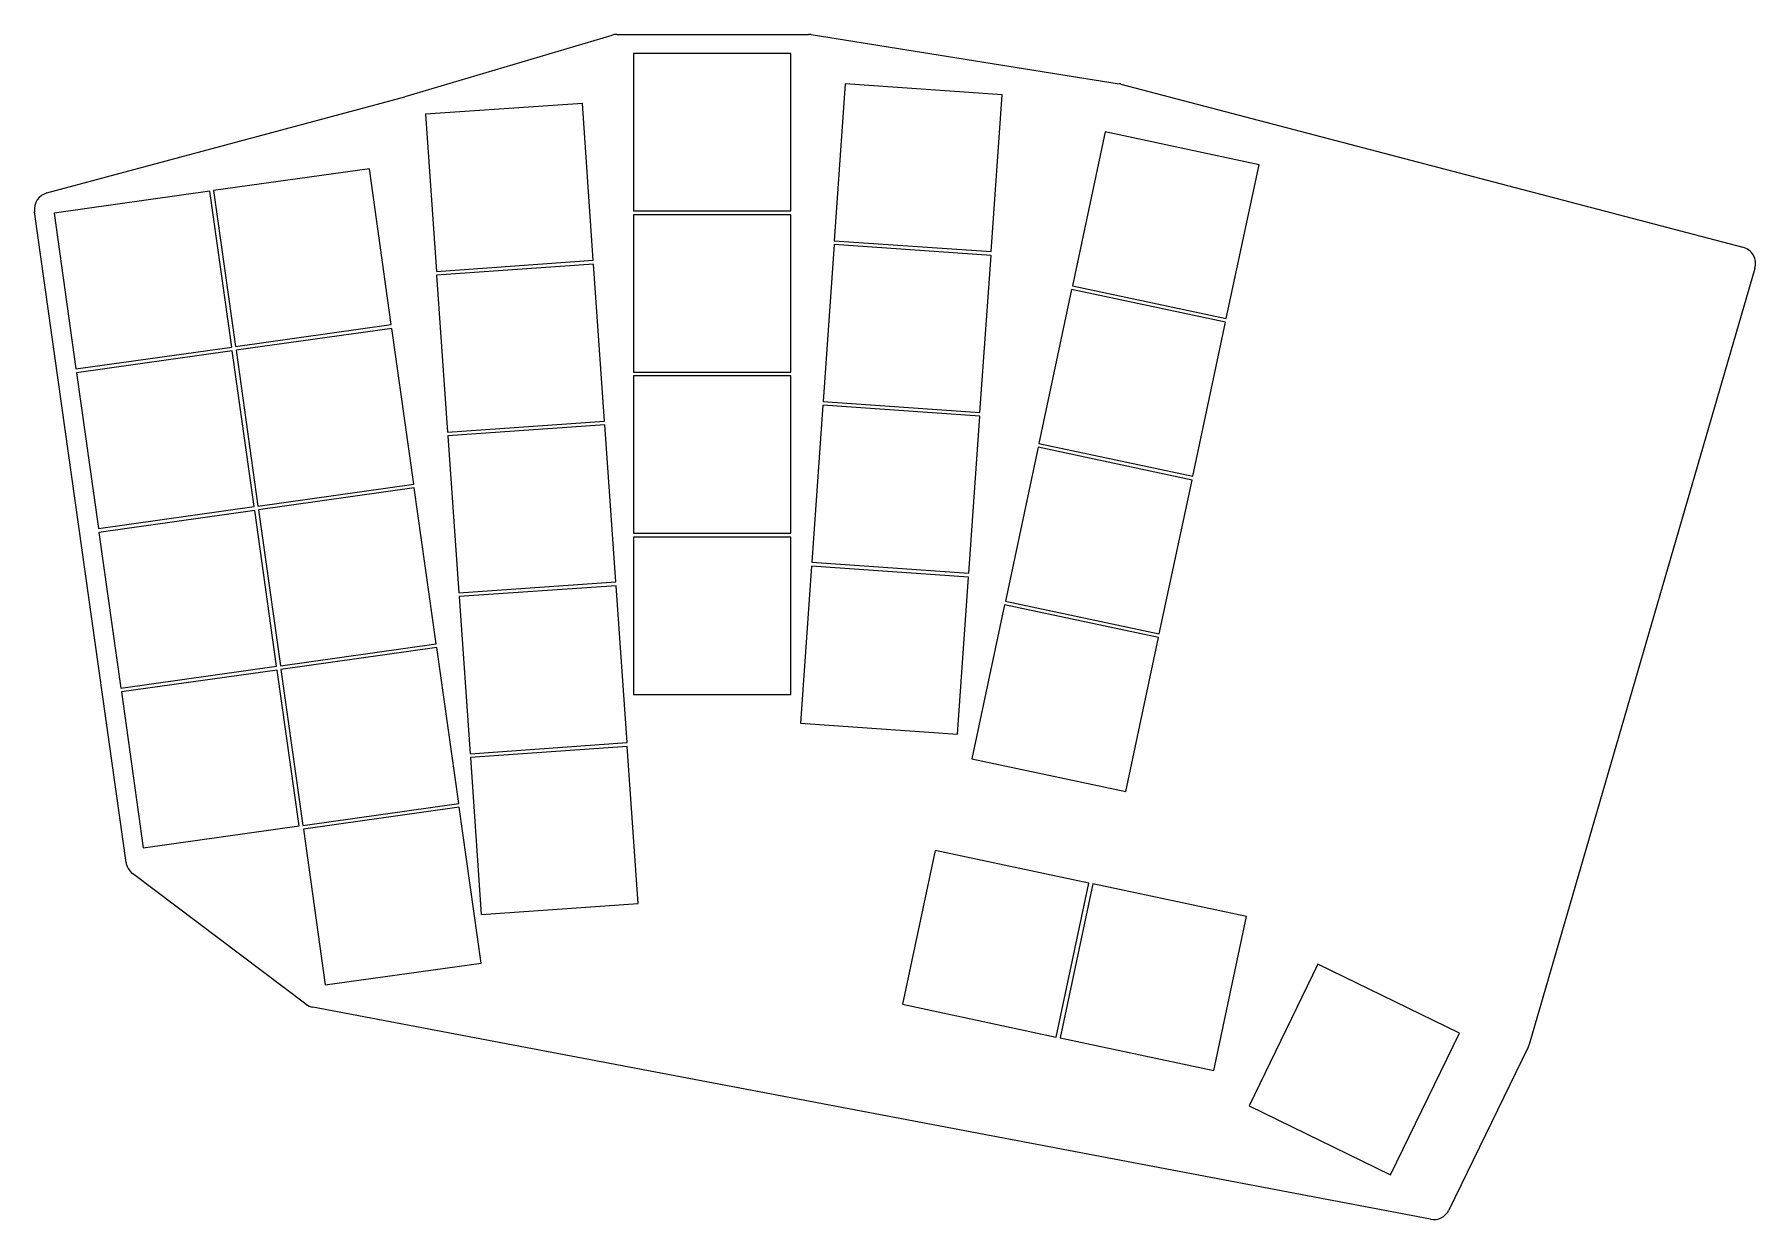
# Model space of a CAD drawing. Header units: millimetres. Extents: x -23 to 180, y -35 to 104.
import ezdxf

# ---------------------------------------------------------------- set-up
doc = ezdxf.new("R2010")
doc.units = ezdxf.units.MM

msp = doc.modelspace()

# ---------------------------------------------------------------- linework, layer by layer
for p, q in [((20.35, 96.89), (44.73, 104.13)), ((45.3, 104.22), (67.9, 104.22)), ((68.21, 104.19), (104.53, 98.41)), ((65.81, 101.97), (47.26, 101.97)), ((47.26, 101.97), (47.26, 83.42)), ((65.81, 83.42), (65.81, 101.97)), ((72.23, 98.41), (70.93, 79.9)), ((90.73, 97.11), (72.23, 98.41)), ((104.73, 98.37), (178.06, 79.13)), ((-21.89, 85.53), (20.3, 96.88)), ((41.23, 96.09), (22.73, 94.8)), ((42.52, 77.59), (41.23, 96.09)), ((89.44, 78.61), (90.73, 97.11)), ((22.73, 94.8), (24.02, 76.29)), ((102.86, 92.72), (99.01, 74.57)), ((121.01, 88.86), (102.86, 92.72)), ((16.13, 88.38), (-2.24, 85.8)), ((18.71, 70.01), (16.13, 88.38)), ((117.15, 70.72), (121.01, 88.86)), ((-2.68, 85.74), (-21.05, 83.15)), ((-0.1, 67.37), (-2.68, 85.74)), ((-2.24, 85.8), (0.34, 67.43)), ((-12.57, 6.62), (-23.35, 83.32)), ((47.26, 83.42), (65.81, 83.42)), ((-21.05, 83.15), (-18.47, 64.78)), ((65.81, 82.97), (47.26, 82.97)), ((47.26, 82.97), (47.26, 64.42)), ((65.81, 64.42), (65.81, 82.97)), ((70.9, 79.45), (69.61, 60.95)), ((89.41, 78.16), (70.9, 79.45)), ((70.93, 79.9), (89.44, 78.61)), ((24.02, 76.29), (42.52, 77.59)), ((42.56, 77.14), (24.05, 75.85)), ((43.85, 58.64), (42.56, 77.14)), ((88.11, 59.65), (89.41, 78.16)), ((24.05, 75.85), (25.35, 57.34)), ((179.47, 76.64), (152.87, -14.86)), ((98.91, 74.13), (95.06, 55.99)), ((117.06, 70.28), (98.91, 74.13)), ((99.01, 74.57), (117.15, 70.72)), ((0.34, 67.43), (18.71, 70.01)), ((18.78, 69.57), (0.41, 66.98)), ((21.36, 51.2), (18.78, 69.57)), ((113.2, 52.13), (117.06, 70.28)), ((-18.47, 64.78), (-0.1, 67.37)), ((0.41, 66.98), (2.99, 48.61)), ((-0.04, 66.92), (-18.41, 64.34)), ((2.54, 48.55), (-0.04, 66.92)), ((-18.41, 64.34), (-15.83, 45.97)), ((47.26, 64.42), (65.81, 64.42)), ((65.81, 63.97), (47.26, 63.97)), ((47.26, 63.97), (47.26, 45.42)), ((65.81, 45.42), (65.81, 63.97)), ((69.61, 60.95), (88.11, 59.65)), ((69.58, 60.5), (68.28, 41.99)), ((88.08, 59.21), (69.58, 60.5)), ((86.79, 40.7), (88.08, 59.21)), ((25.35, 57.34), (43.85, 58.64)), ((43.88, 58.19), (25.38, 56.89)), ((25.38, 56.89), (26.67, 38.39)), ((45.18, 39.68), (43.88, 58.19)), ((94.96, 55.55), (91.11, 37.4)), ((113.11, 51.69), (94.96, 55.55)), ((95.06, 55.99), (113.2, 52.13)), ((2.99, 48.61), (21.36, 51.2)), ((21.42, 50.75), (3.05, 48.17)), ((24, 32.38), (21.42, 50.75)), ((109.25, 33.55), (113.11, 51.69)), ((-15.83, 45.97), (2.54, 48.55)), ((2.61, 48.11), (-15.76, 45.52)), ((5.19, 29.74), (2.61, 48.11)), ((3.05, 48.17), (5.63, 29.8)), ((-15.76, 45.52), (-13.18, 27.15)), ((47.26, 45.42), (65.81, 45.42)), ((65.81, 44.97), (47.26, 44.97)), ((47.26, 44.97), (47.26, 26.42)), ((65.81, 26.42), (65.81, 44.97)), ((68.25, 41.55), (66.96, 23.04)), ((86.76, 40.25), (68.25, 41.55)), ((68.28, 41.99), (86.79, 40.7)), ((26.67, 38.39), (45.18, 39.68)), ((45.21, 39.23), (26.7, 37.94)), ((46.5, 20.73), (45.21, 39.23)), ((85.46, 21.75), (86.76, 40.25)), ((26.7, 37.94), (28, 19.43)), ((91.01, 36.96), (87.16, 18.82)), ((109.16, 33.11), (91.01, 36.96)), ((91.11, 37.4), (109.25, 33.55)), ((105.3, 14.96), (109.16, 33.11)), ((5.63, 29.8), (24, 32.38)), ((24.06, 31.93), (5.7, 29.35)), ((26.65, 13.57), (24.06, 31.93)), ((-13.18, 27.15), (5.19, 29.74)), ((5.25, 29.29), (-13.12, 26.71)), ((7.83, 10.92), (5.25, 29.29)), ((5.7, 29.35), (8.28, 10.98)), ((-13.12, 26.71), (-10.54, 8.34)), ((47.26, 26.42), (65.81, 26.42)), ((66.96, 23.04), (85.46, 21.75)), ((28, 19.43), (46.5, 20.73)), ((46.53, 20.28), (28.03, 18.98)), ((28.03, 18.98), (29.32, 0.48)), ((47.83, 1.77), (46.53, 20.28)), ((87.16, 18.82), (105.3, 14.96)), ((8.28, 10.98), (26.65, 13.57)), ((26.71, 13.12), (8.34, 10.54)), ((29.29, -5.25), (26.71, 13.12)), ((-10.54, 8.34), (7.83, 10.92)), ((8.34, 10.54), (10.92, -7.83)), ((82.82, 8.03), (78.96, -10.11)), ((100.96, 4.18), (82.82, 8.03)), ((8.63, -10.09), (-11.79, 5.3)), ((97.11, -13.97), (100.96, 4.18)), ((101.4, 4.08), (97.55, -14.06)), ((119.55, 0.23), (101.4, 4.08)), ((29.32, 0.48), (47.83, 1.77)), ((115.69, -17.92), (119.55, 0.23)), ((10.92, -7.83), (29.29, -5.25)), ((127.96, -5.4), (119.83, -22.07)), ((144.63, -13.53), (127.96, -5.4)), ((78.96, -10.11), (97.11, -13.97)), ((141.21, -35.46), (9.46, -10.46)), ((97.55, -14.06), (115.69, -17.92)), ((136.5, -30.21), (144.63, -13.53)), ((152.74, -15.18), (143.38, -34.37)), ((119.83, -22.07), (136.5, -30.21))]:
    msp.add_line(p, q)
for centre, start, end in [((45.3, 102.22), 90, 106.5408), ((67.9, 102.22), 80.9568, 90), ((104.22, 96.44), 75.2998, 80.9568), ((19.78, 98.81), 285.0609, 286.5408), ((-21.37, 83.6), 105.0609, 188), ((177.55, 77.2), 343.7881, 75.2998), ((-10.59, 6.9), 188, 233), ((9.84, -8.49), 233, 259.2574), ((150.95, -14.3), 334, 343.7881), ((141.59, -33.49), 259.2574, 334)]:
    msp.add_arc(centre, 2, start, end)

doc.saveas('drawing.dxf')
